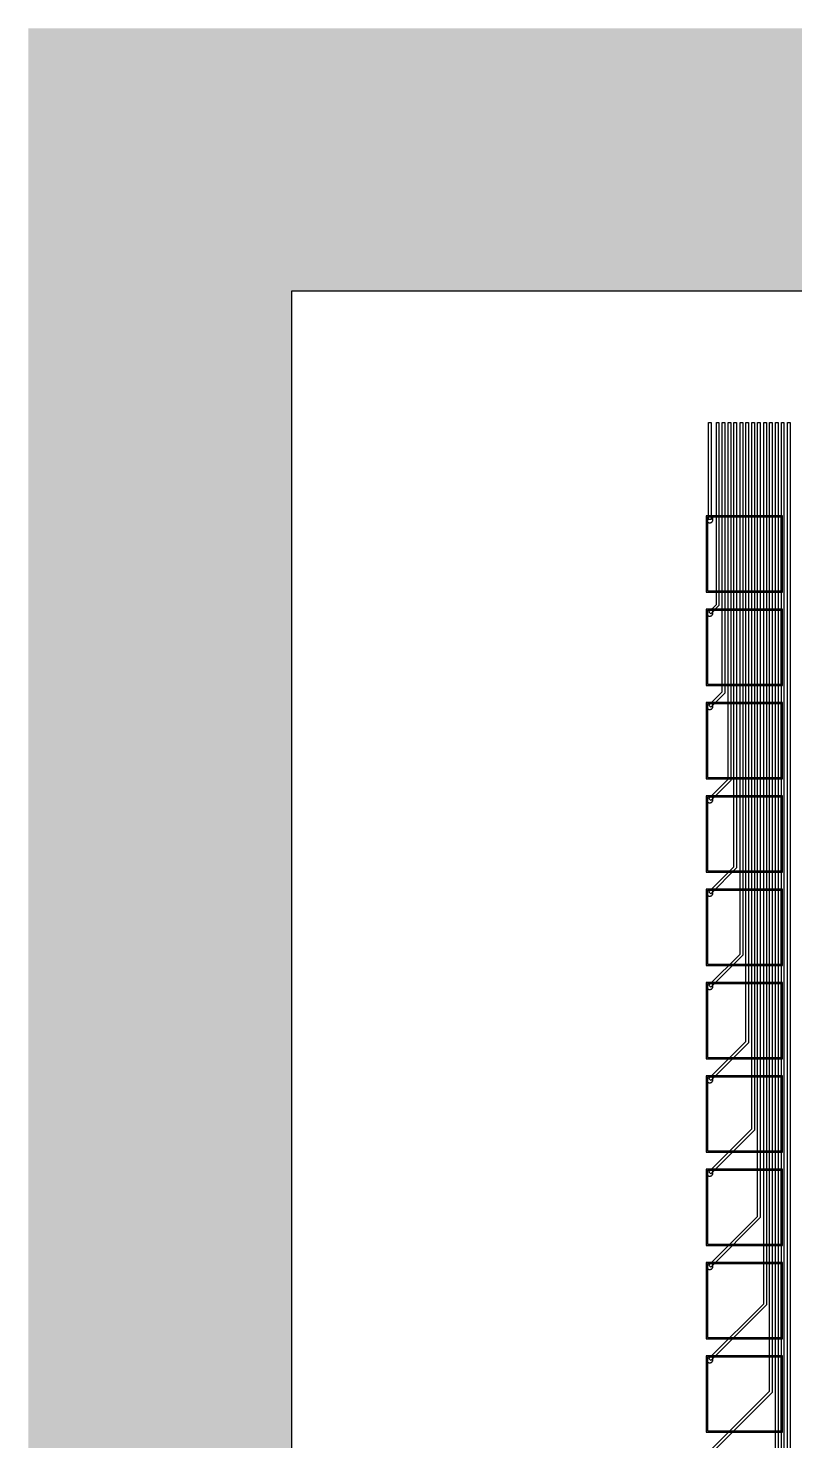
# Model space of a CAD drawing. Header units: metres. Extents: x -515 to 4265, y 201 to 1873.
# Drawn here: x -515 to 67, y 798 to 1873 of the extents above; entities that cross this region are included whole.
import ezdxf

# ---------------------------------------------------------------- set-up
doc = ezdxf.new("R2010")
doc.units = ezdxf.units.M
for name, color, linetype in [('Etching', 1, 'CONTINUOUS'), ('EtchingPad', 2, 'CONTINUOUS'), ('Metal1', 4, 'CONTINUOUS'), ('Metal2', 3, 'CONTINUOUS'), ('Polyimide', 7, 'CONTINUOUS'), ('Polyimide_Negative', 5, 'CONTINUOUS')]:
    doc.layers.add(name, color=color, linetype=linetype)

msp = doc.modelspace()

# ---------------------------------------------------------------- hatches: boundary and pattern name
at = {"layer": 'Polyimide_Negative'}
h = msp.add_hatch(color=5, dxfattribs=at)
h.paths.add_polyline_path([(-515.2, 1873), (4265.2, 1873), (4265.2, 230), (1697, 230), (1697, 301), (58.4, 301), (47, 288.8), (32.6, 275.4), (17.4, 262.9), (1.5, 251.5), (-15.2, 241.1), (-32.5, 231.8), (-50.4, 223.7), (-68.8, 216.8), (-87.6, 211.1), (-106.7, 206.7), (-126.1, 203.5), (-145.6, 201.5), (-165.3, 200.9), (-184.9, 201.5), (-204.4, 203.5), (-223.8, 206.7), (-242.9, 211.1), (-261.7, 216.8), (-280.1, 223.7), (-298, 231.8), (-315.3, 241.1), (-332, 251.5), (-347.9, 262.9), (-363.1, 275.4), (-377.5, 288.8), (-388.9, 301), (-515.2, 301), (-515.2, 1873)])
h.paths.add_polyline_path([(-265.2, 501), (-265, 494.5), (-264.4, 487.9), (-263.3, 481.5), (-261.8, 475.1), (-259.9, 468.9), (-257.6, 462.7), (-254.9, 456.8), (-251.9, 451), (-248.4, 445.4), (-244.6, 440.1), (-240.4, 435.1), (-236, 430.3), (-231.2, 425.8), (-226.1, 421.7), (-220.8, 417.9), (-215.3, 414.4), (-209.5, 411.3), (-203.5, 408.6), (-197.4, 406.3), (-191.1, 404.4), (-184.8, 402.9), (-178.3, 401.9), (-171.8, 401.2), (-165.3, 401), (-158.7, 401.2), (-152.2, 401.9), (-145.7, 402.9), (-139.4, 404.4), (-133.1, 406.3), (-127, 408.6), (-121, 411.3), (-115.3, 414.4), (-109.7, 417.9), (-104.4, 421.7), (-99.3, 425.8), (-94.5, 430.3), (-90.1, 435.1), (-85.9, 440.1), (-82.1, 445.4), (-78.6, 451), (-75.6, 456.8), (-72.9, 462.7), (-70.6, 468.9), (-68.7, 475.1), (-67.2, 481.5), (-66.1, 487.9), (-65.5, 494.5), (-65.2, 501), (1897, 501), (1897, 430), (3810.2, 430), (3810.5, 436.9), (3811.1, 443.7), (3812.3, 450.5), (3813.8, 457.2), (3815.8, 463.8), (3818.2, 470.2), (3821.1, 476.4), (3824.3, 482.5), (3827.9, 488.3), (3831.9, 493.9), (3836.3, 499.2), (3841, 504.2), (3846, 508.9), (3851.3, 513.3), (3856.9, 517.3), (3862.8, 520.9), (3868.8, 524.2), (3875.1, 527), (3881.5, 529.4), (3888.1, 531.4), (3894.8, 533), (3901.5, 534.1), (3908.4, 534.8), (3915.2, 535), (3922.1, 534.8), (3929, 534.1), (3935.7, 533), (3942.4, 531.4), (3949, 529.4), (3955.4, 527), (3961.7, 524.2), (3967.8, 520.9), (3973.6, 517.3), (3979.2, 513.3), (3984.5, 508.9), (3989.5, 504.2), (3994.2, 499.2), (3998.6, 493.9), (4002.6, 488.3), (4006.2, 482.5), (4009.4, 476.4), (4012.3, 470.2), (4014.7, 463.8), (4016.7, 457.2), (4018.2, 450.5), (4019.4, 443.7), (4020, 436.9), (4020.2, 430), (4065.2, 430), (4065.2, 1673), (-315.2, 1673), (-315.2, 501), (-265.2, 501)], flags=0)

# ---------------------------------------------------------------- linework, layer by layer
at = {"layer": 'Etching'}
for points in [[(5.2, 1499.2), (5.2, 1499.6), (5.2, 1499.9), (5.1, 1500.2), (4.9, 1500.5), (4.7, 1500.8), (4.5, 1501), (4.3, 1501.2), (4, 1501.4), (3.7, 1501.6), (3.4, 1501.7), (3.1, 1501.7), (2.7, 1501.8), (2.4, 1501.7), (2.1, 1501.7), (1.8, 1501.6), (1.5, 1501.4), (1.2, 1501.2), (1, 1501), (0.8, 1500.8), (0.6, 1500.5), (0.4, 1500.2), (0.3, 1499.9), (0.3, 1499.6), (0.2, 1499.2), (0.3, 1498.9), (0.3, 1498.6), (0.4, 1498.3), (0.6, 1498), (0.8, 1497.7), (1, 1497.5), (1.2, 1497.3), (1.5, 1497.1), (1.8, 1496.9), (2.1, 1496.8), (2.4, 1496.8), (2.7, 1496.8), (3.1, 1496.8), (3.4, 1496.8), (3.7, 1496.9), (4, 1497.1), (4.3, 1497.3), (4.5, 1497.5), (4.7, 1497.7), (4.9, 1498), (5.1, 1498.3), (5.2, 1498.6), (5.2, 1498.9), (5.2, 1499.2)], [(5.2, 1428.2), (5.2, 1428.6), (5.2, 1428.9), (5.1, 1429.2), (4.9, 1429.5), (4.7, 1429.8), (4.5, 1430), (4.3, 1430.2), (4, 1430.4), (3.7, 1430.6), (3.4, 1430.7), (3.1, 1430.7), (2.7, 1430.8), (2.4, 1430.7), (2.1, 1430.7), (1.8, 1430.6), (1.5, 1430.4), (1.2, 1430.2), (1, 1430), (0.8, 1429.8), (0.6, 1429.5), (0.4, 1429.2), (0.3, 1428.9), (0.3, 1428.6), (0.2, 1428.2), (0.3, 1427.9), (0.3, 1427.6), (0.4, 1427.3), (0.6, 1427), (0.8, 1426.7), (1, 1426.5), (1.2, 1426.3), (1.5, 1426.1), (1.8, 1425.9), (2.1, 1425.8), (2.4, 1425.8), (2.7, 1425.8), (3.1, 1425.8), (3.4, 1425.8), (3.7, 1425.9), (4, 1426.1), (4.3, 1426.3), (4.5, 1426.5), (4.7, 1426.7), (4.9, 1427), (5.1, 1427.3), (5.2, 1427.6), (5.2, 1427.9), (5.2, 1428.2)], [(5.2, 1357.2), (5.2, 1357.6), (5.2, 1357.9), (5.1, 1358.2), (4.9, 1358.5), (4.7, 1358.8), (4.5, 1359), (4.3, 1359.2), (4, 1359.4), (3.7, 1359.6), (3.4, 1359.7), (3.1, 1359.7), (2.7, 1359.8), (2.4, 1359.7), (2.1, 1359.7), (1.8, 1359.6), (1.5, 1359.4), (1.2, 1359.2), (1, 1359), (0.8, 1358.8), (0.6, 1358.5), (0.4, 1358.2), (0.3, 1357.9), (0.3, 1357.6), (0.2, 1357.2), (0.3, 1356.9), (0.3, 1356.6), (0.4, 1356.3), (0.6, 1356), (0.8, 1355.7), (1, 1355.5), (1.2, 1355.3), (1.5, 1355.1), (1.8, 1354.9), (2.1, 1354.8), (2.4, 1354.8), (2.7, 1354.8), (3.1, 1354.8), (3.4, 1354.8), (3.7, 1354.9), (4, 1355.1), (4.3, 1355.3), (4.5, 1355.5), (4.7, 1355.7), (4.9, 1356), (5.1, 1356.3), (5.2, 1356.6), (5.2, 1356.9), (5.2, 1357.2)], [(5.2, 1286.2), (5.2, 1286.6), (5.2, 1286.9), (5.1, 1287.2), (4.9, 1287.5), (4.7, 1287.8), (4.5, 1288), (4.3, 1288.2), (4, 1288.4), (3.7, 1288.6), (3.4, 1288.7), (3.1, 1288.7), (2.7, 1288.8), (2.4, 1288.7), (2.1, 1288.7), (1.8, 1288.6), (1.5, 1288.4), (1.2, 1288.2), (1, 1288), (0.8, 1287.8), (0.6, 1287.5), (0.4, 1287.2), (0.3, 1286.9), (0.3, 1286.6), (0.2, 1286.2), (0.3, 1285.9), (0.3, 1285.6), (0.4, 1285.3), (0.6, 1285), (0.8, 1284.7), (1, 1284.5), (1.2, 1284.3), (1.5, 1284.1), (1.8, 1283.9), (2.1, 1283.8), (2.4, 1283.8), (2.7, 1283.8), (3.1, 1283.8), (3.4, 1283.8), (3.7, 1283.9), (4, 1284.1), (4.3, 1284.3), (4.5, 1284.5), (4.7, 1284.7), (4.9, 1285), (5.1, 1285.3), (5.2, 1285.6), (5.2, 1285.9), (5.2, 1286.2)], [(5.2, 1215.2), (5.2, 1215.6), (5.2, 1215.9), (5.1, 1216.2), (4.9, 1216.5), (4.7, 1216.8), (4.5, 1217), (4.3, 1217.2), (4, 1217.4), (3.7, 1217.6), (3.4, 1217.7), (3.1, 1217.7), (2.7, 1217.8), (2.4, 1217.7), (2.1, 1217.7), (1.8, 1217.6), (1.5, 1217.4), (1.2, 1217.2), (1, 1217), (0.8, 1216.8), (0.6, 1216.5), (0.4, 1216.2), (0.3, 1215.9), (0.3, 1215.6), (0.2, 1215.2), (0.3, 1214.9), (0.3, 1214.6), (0.4, 1214.3), (0.6, 1214), (0.8, 1213.7), (1, 1213.5), (1.2, 1213.3), (1.5, 1213.1), (1.8, 1212.9), (2.1, 1212.8), (2.4, 1212.8), (2.7, 1212.8), (3.1, 1212.8), (3.4, 1212.8), (3.7, 1212.9), (4, 1213.1), (4.3, 1213.3), (4.5, 1213.5), (4.7, 1213.7), (4.9, 1214), (5.1, 1214.3), (5.2, 1214.6), (5.2, 1214.9), (5.2, 1215.2)], [(5.2, 1144.2), (5.2, 1144.6), (5.2, 1144.9), (5.1, 1145.2), (4.9, 1145.5), (4.7, 1145.8), (4.5, 1146), (4.3, 1146.2), (4, 1146.4), (3.7, 1146.6), (3.4, 1146.7), (3.1, 1146.7), (2.7, 1146.8), (2.4, 1146.7), (2.1, 1146.7), (1.8, 1146.6), (1.5, 1146.4), (1.2, 1146.2), (1, 1146), (0.8, 1145.8), (0.6, 1145.5), (0.4, 1145.2), (0.3, 1144.9), (0.3, 1144.6), (0.2, 1144.2), (0.3, 1143.9), (0.3, 1143.6), (0.4, 1143.3), (0.6, 1143), (0.8, 1142.7), (1, 1142.5), (1.2, 1142.3), (1.5, 1142.1), (1.8, 1141.9), (2.1, 1141.8), (2.4, 1141.8), (2.7, 1141.8), (3.1, 1141.8), (3.4, 1141.8), (3.7, 1141.9), (4, 1142.1), (4.3, 1142.3), (4.5, 1142.5), (4.7, 1142.7), (4.9, 1143), (5.1, 1143.3), (5.2, 1143.6), (5.2, 1143.9), (5.2, 1144.2)], [(5.2, 1073.2), (5.2, 1073.6), (5.2, 1073.9), (5.1, 1074.2), (4.9, 1074.5), (4.7, 1074.8), (4.5, 1075), (4.3, 1075.2), (4, 1075.4), (3.7, 1075.6), (3.4, 1075.7), (3.1, 1075.7), (2.7, 1075.8), (2.4, 1075.7), (2.1, 1075.7), (1.8, 1075.6), (1.5, 1075.4), (1.2, 1075.2), (1, 1075), (0.8, 1074.8), (0.6, 1074.5), (0.4, 1074.2), (0.3, 1073.9), (0.3, 1073.6), (0.2, 1073.2), (0.3, 1072.9), (0.3, 1072.6), (0.4, 1072.3), (0.6, 1072), (0.8, 1071.7), (1, 1071.5), (1.2, 1071.3), (1.5, 1071.1), (1.8, 1070.9), (2.1, 1070.8), (2.4, 1070.8), (2.7, 1070.8), (3.1, 1070.8), (3.4, 1070.8), (3.7, 1070.9), (4, 1071.1), (4.3, 1071.3), (4.5, 1071.5), (4.7, 1071.7), (4.9, 1072), (5.1, 1072.3), (5.2, 1072.6), (5.2, 1072.9), (5.2, 1073.2)], [(5.2, 1002.2), (5.2, 1002.6), (5.2, 1002.9), (5.1, 1003.2), (4.9, 1003.5), (4.7, 1003.8), (4.5, 1004), (4.3, 1004.2), (4, 1004.4), (3.7, 1004.6), (3.4, 1004.7), (3.1, 1004.7), (2.7, 1004.8), (2.4, 1004.7), (2.1, 1004.7), (1.8, 1004.6), (1.5, 1004.4), (1.2, 1004.2), (1, 1004), (0.8, 1003.8), (0.6, 1003.5), (0.4, 1003.2), (0.3, 1002.9), (0.3, 1002.6), (0.2, 1002.2), (0.3, 1001.9), (0.3, 1001.6), (0.4, 1001.3), (0.6, 1001), (0.8, 1000.7), (1, 1000.5), (1.2, 1000.3), (1.5, 1000.1), (1.8, 999.9), (2.1, 999.8), (2.4, 999.8), (2.7, 999.8), (3.1, 999.8), (3.4, 999.8), (3.7, 999.9), (4, 1000.1), (4.3, 1000.3), (4.5, 1000.5), (4.7, 1000.7), (4.9, 1001), (5.1, 1001.3), (5.2, 1001.6), (5.2, 1001.9), (5.2, 1002.2)], [(5.2, 931.2), (5.2, 931.6), (5.2, 931.9), (5.1, 932.2), (4.9, 932.5), (4.7, 932.8), (4.5, 933), (4.3, 933.2), (4, 933.4), (3.7, 933.6), (3.4, 933.7), (3.1, 933.7), (2.7, 933.8), (2.4, 933.7), (2.1, 933.7), (1.8, 933.6), (1.5, 933.4), (1.2, 933.2), (1, 933), (0.8, 932.8), (0.6, 932.5), (0.4, 932.2), (0.3, 931.9), (0.3, 931.6), (0.2, 931.2), (0.3, 930.9), (0.3, 930.6), (0.4, 930.3), (0.6, 930), (0.8, 929.7), (1, 929.5), (1.2, 929.3), (1.5, 929.1), (1.8, 928.9), (2.1, 928.8), (2.4, 928.8), (2.7, 928.8), (3.1, 928.8), (3.4, 928.8), (3.7, 928.9), (4, 929.1), (4.3, 929.3), (4.5, 929.5), (4.7, 929.7), (4.9, 930), (5.1, 930.3), (5.2, 930.6), (5.2, 930.9), (5.2, 931.2)], [(5.2, 860.2), (5.2, 860.6), (5.2, 860.9), (5.1, 861.2), (4.9, 861.5), (4.7, 861.8), (4.5, 862), (4.3, 862.2), (4, 862.4), (3.7, 862.6), (3.4, 862.7), (3.1, 862.7), (2.7, 862.8), (2.4, 862.7), (2.1, 862.7), (1.8, 862.6), (1.5, 862.4), (1.2, 862.2), (1, 862), (0.8, 861.8), (0.6, 861.5), (0.4, 861.2), (0.3, 860.9), (0.3, 860.6), (0.2, 860.2), (0.3, 859.9), (0.3, 859.6), (0.4, 859.3), (0.6, 859), (0.8, 858.7), (1, 858.5), (1.2, 858.3), (1.5, 858.1), (1.8, 857.9), (2.1, 857.8), (2.4, 857.8), (2.7, 857.8), (3.1, 857.8), (3.4, 857.8), (3.7, 857.9), (4, 858.1), (4.3, 858.3), (4.5, 858.5), (4.7, 858.7), (4.9, 859), (5.1, 859.3), (5.2, 859.6), (5.2, 859.9), (5.2, 860.2)]]:
    msp.add_lwpolyline(points, close=True, dxfattribs=at)
at = {"layer": 'EtchingPad'}
for points in [[(1, 1445), (57, 1445), (57, 1501), (1, 1501), (1, 1445)], [(1, 1374), (57, 1374), (57, 1430), (1, 1430), (1, 1374)], [(1, 1303), (57, 1303), (57, 1359), (1, 1359), (1, 1303)], [(1, 1232), (57, 1232), (57, 1288), (1, 1288), (1, 1232)], [(1, 1161), (57, 1161), (57, 1217), (1, 1217), (1, 1161)], [(1, 1090), (57, 1090), (57, 1146), (1, 1146), (1, 1090)], [(1, 1019), (57, 1019), (57, 1075), (1, 1075), (1, 1019)], [(1, 948), (57, 948), (57, 1004), (1, 1004), (1, 948)], [(1, 877), (57, 877), (57, 933), (1, 933), (1, 877)], [(1, 806), (57, 806), (57, 862), (1, 862), (1, 806)]]:
    msp.add_lwpolyline(points, close=True, dxfattribs=at)
at = {"layer": 'Metal1'}
for points in [[(3.8, 1573), (3.8, 1499.2), (1.8, 1499.2), (1.8, 1573)], [(63.8, 1573), (63.8, 635.8), (3.5, 575.5), (2, 577), (61.8, 636.7), (61.8, 1573)], [(59.2, 1573), (59.2, 702.3), (3.5, 646.5), (2, 648), (57.2, 703.2), (57.2, 1573)], [(54.8, 1573), (54.8, 768.8), (3.5, 717.5), (2, 719), (52.8, 769.7), (52.8, 1573)], [(50.2, 1573), (50.2, 835.3), (3.5, 788.5), (2, 790), (48.2, 836.2), (48.2, 1573)], [(45.8, 1573), (45.8, 901.8), (3.5, 859.5), (2, 861), (43.8, 902.7), (43.8, 1573)], [(41.2, 1573), (41.2, 968.3), (3.5, 930.5), (2, 932), (39.2, 969.2), (39.2, 1573)], [(36.8, 1573), (36.8, 1034.8), (3.5, 1001.5), (2, 1003), (34.8, 1035.7), (34.8, 1573)], [(32.2, 1573), (32.2, 1101.3), (3.5, 1072.5), (2, 1074), (30.2, 1102.2), (30.2, 1573)], [(27.8, 1573), (27.8, 1167.8), (3.5, 1143.5), (2, 1145), (25.8, 1168.7), (25.8, 1573)], [(23.2, 1573), (23.2, 1234.3), (3.5, 1214.5), (2, 1216), (21.2, 1235.2), (21.2, 1573)], [(18.8, 1573), (18.8, 1300.8), (3.5, 1285.5), (2, 1287), (16.8, 1301.7), (16.8, 1573)], [(14.2, 1573), (14.2, 1367.3), (3.5, 1356.5), (2, 1358), (12.2, 1368.2), (12.2, 1573)], [(9.8, 1573), (9.8, 1433.8), (3.5, 1427.5), (2, 1429), (7.8, 1434.7), (7.8, 1573)]]:
    msp.add_lwpolyline(points, close=True, dxfattribs=at)
at = {"layer": 'Metal2'}
for points in [[(0, 1444), (58, 1444), (58, 1502), (0, 1502), (0, 1444)], [(0, 1373), (58, 1373), (58, 1431), (0, 1431), (0, 1373)], [(0, 1302), (58, 1302), (58, 1360), (0, 1360), (0, 1302)], [(0, 1231), (58, 1231), (58, 1289), (0, 1289), (0, 1231)], [(0, 1160), (58, 1160), (58, 1218), (0, 1218), (0, 1160)], [(0, 1089), (58, 1089), (58, 1147), (0, 1147), (0, 1089)], [(0, 1018), (58, 1018), (58, 1076), (0, 1076), (0, 1018)], [(0, 947), (58, 947), (58, 1005), (0, 1005), (0, 947)], [(0, 876), (58, 876), (58, 934), (0, 934), (0, 876)], [(0, 805), (58, 805), (58, 863), (0, 863), (0, 805)]]:
    msp.add_lwpolyline(points, close=True, dxfattribs=at)
at = {"layer": 'Polyimide'}
msp.add_lwpolyline([(4065.2, 1673), (-315.2, 1673), (-315.2, 501)], dxfattribs=at)

doc.saveas('drawing.dxf')
